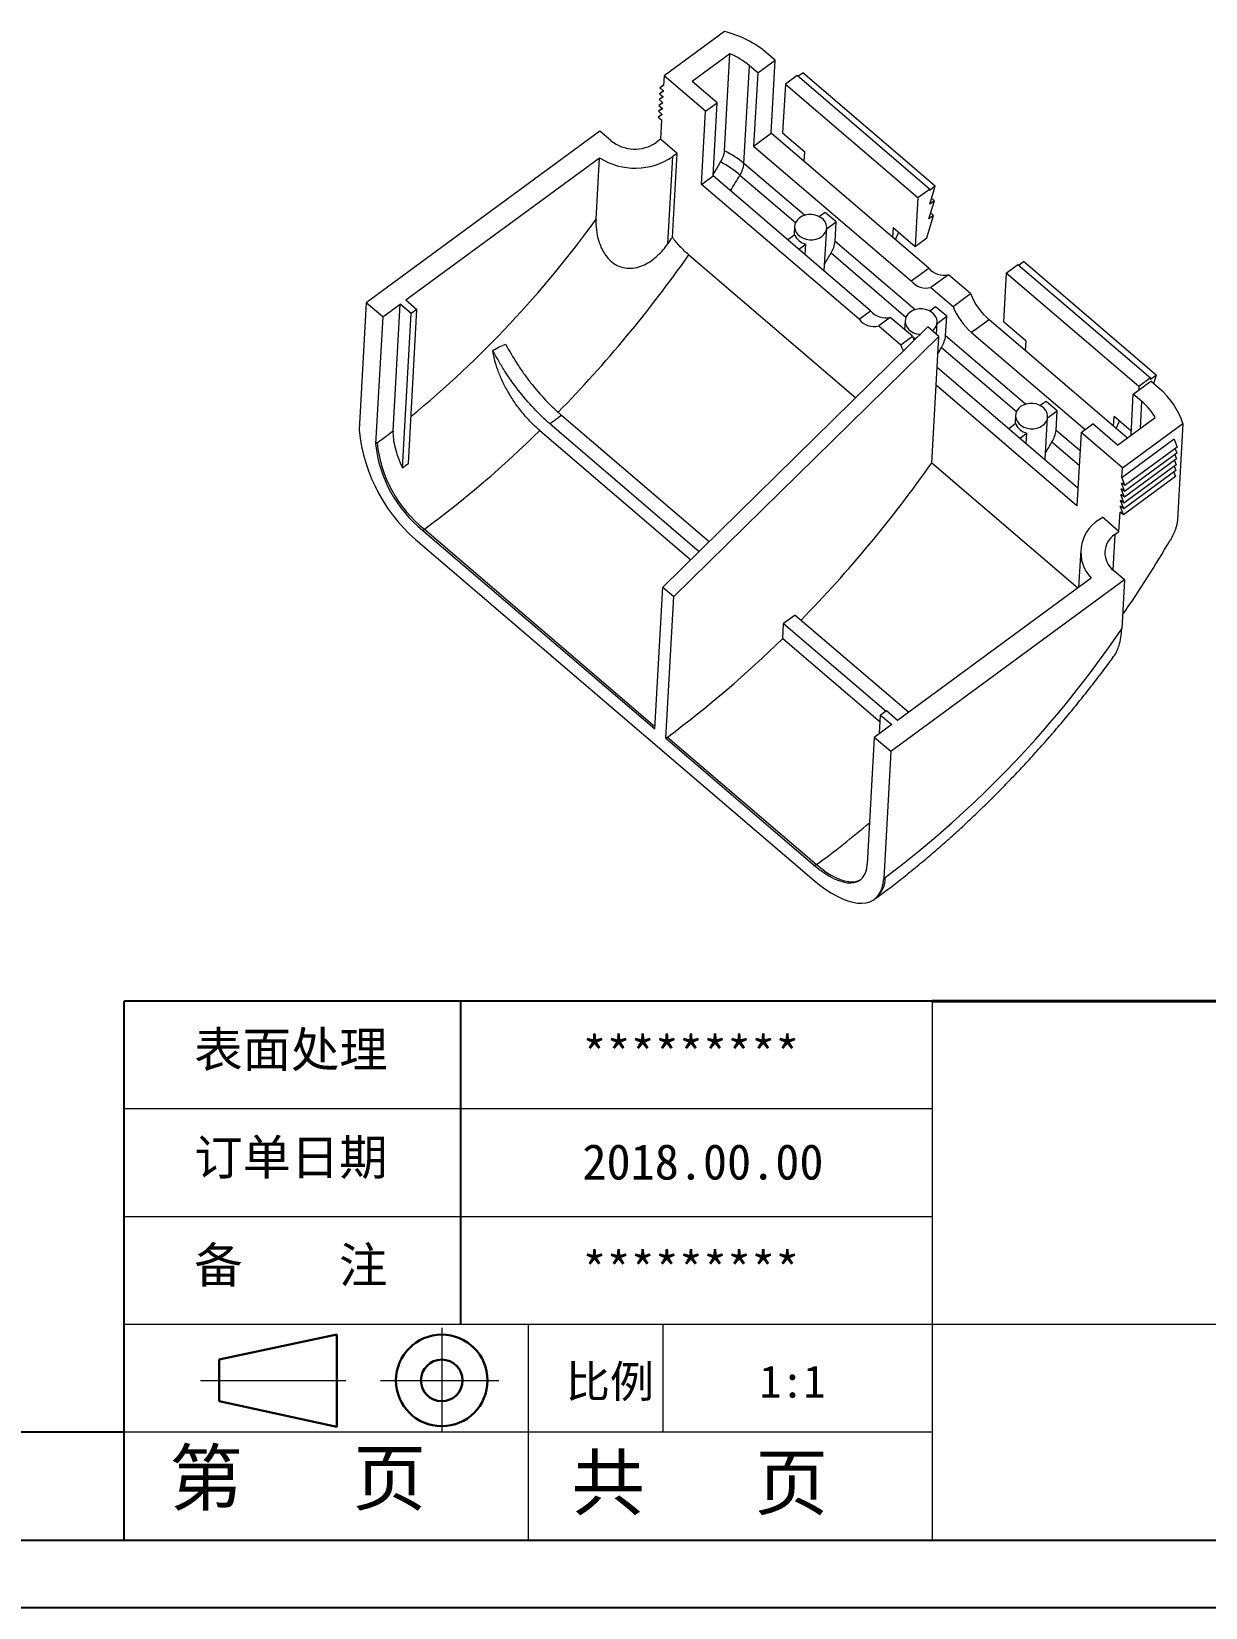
# Model space of a CAD drawing. Header units: inches. Extents: x 1531 to 2581, y 452 to 704.
# Drawn here: x 1619.2 to 1692.4, y 452.3 to 550.6 of the extents above; entities that cross this region are included whole.
import ezdxf

# ---------------------------------------------------------------- set-up
doc = ezdxf.new("R2010")
doc.units = ezdxf.units.IN
doc.header["$LTSCALE"] = 15
doc.linetypes.add('CENTER2', pattern=[28.575, 19.05, -3.175, 3.175, -3.175])
for name, color, linetype, lineweight in [('粗实线', 7, 'Continuous', 30), ('细实线', 3, 'Continuous', 9), ('细点划线', 2, 'CENTER2', 9)]:
    doc.layers.add(name, color=color, linetype=linetype, lineweight=lineweight)
doc.styles.get("Standard").update_dxf_attribs({"font": 'txt', "bigfont": 'gbcbig.shx'})

msp = doc.modelspace()

# ---------------------------------------------------------------- linework, layer by layer
at = {"color": 7, "linetype": 'Continuous', "lineweight": 15}
for p, q in [((1662.433, 550.568), (1658.671, 547.806)), ((1665.598, 548.787), (1665.082, 549.229)), ((1662.776, 549.178), (1660.428, 547.454)), ((1662.436, 543.124), (1662.776, 549.178)), ((1663.654, 542.342), (1663.996, 548.431)), ((1664.512, 547.99), (1663.996, 548.431)), ((1664.512, 547.99), (1665.598, 548.787)), ((1665.342, 544.222), (1665.598, 548.787)), ((1658.671, 547.806), (1658.636, 547.197)), ((1661.254, 545.597), (1658.671, 547.806)), ((1661.978, 546.129), (1660.428, 547.454)), ((1664.512, 547.99), (1664.256, 543.425)), ((1666.236, 547.285), (1666.065, 544.242)), ((1666.96, 547.817), (1666.236, 547.285)), ((1666.236, 547.285), (1674.503, 540.217)), ((1675.227, 540.749), (1666.96, 547.817)), ((1667.009, 547.775), (1667.318, 548.001)), ((1675.584, 540.933), (1667.318, 548.001)), ((1658.597, 546.493), (1658.371, 546.327)), ((1658.596, 546.467), (1658.371, 546.327)), ((1658.371, 546.327), (1658.578, 546.151)), ((1658.617, 546.858), (1658.392, 546.692)), ((1658.616, 546.832), (1658.392, 546.692)), ((1658.392, 546.692), (1658.598, 546.516)), ((1658.638, 547.223), (1658.412, 547.058)), ((1658.636, 547.197), (1658.412, 547.058)), ((1658.412, 547.058), (1658.619, 546.881)), ((1658.598, 546.516), (1658.596, 546.467)), ((1658.619, 546.881), (1658.616, 546.832)), ((1658.536, 545.398), (1658.31, 545.232)), ((1658.534, 545.371), (1658.31, 545.232)), ((1658.556, 545.763), (1658.33, 545.597)), ((1658.555, 545.736), (1658.33, 545.597)), ((1658.33, 545.597), (1658.537, 545.42)), ((1658.577, 546.128), (1658.351, 545.962)), ((1658.575, 546.102), (1658.351, 545.962)), ((1658.351, 545.962), (1658.557, 545.785)), ((1658.537, 545.42), (1658.534, 545.371)), ((1658.557, 545.785), (1658.555, 545.736)), ((1658.578, 546.151), (1658.575, 546.102)), ((1660.998, 541.032), (1661.254, 545.597)), ((1661.254, 545.597), (1661.978, 546.129)), ((1661.722, 541.564), (1661.978, 546.129)), ((1654.667, 544.358), (1640.09, 533.654)), ((1655.356, 543.769), (1654.667, 544.358)), ((1658.31, 545.232), (1658.516, 545.055)), ((1658.516, 545.055), (1658.449, 543.85)), ((1658.449, 543.85), (1658.182, 543.654)), ((1659.482, 542.966), (1658.449, 543.85)), ((1664.256, 543.425), (1665.342, 544.222)), ((1664.256, 543.425), (1674.085, 535.021)), ((1667.409, 542.455), (1665.342, 544.222)), ((1666.065, 544.242), (1667.443, 543.064)), ((1642.572, 533.834), (1654.641, 542.696)), ((1654.426, 538.86), (1654.641, 542.696)), ((1658.911, 537.341), (1659.216, 542.771)), ((1659.189, 537.737), (1659.482, 542.966)), ((1659.482, 542.966), (1659.216, 542.771)), ((1667.409, 542.455), (1667.443, 543.064)), ((1672.92, 537.744), (1667.409, 542.455)), ((1660.998, 541.032), (1661.722, 541.564)), ((1671.551, 533.16), (1661.722, 541.564)), ((1670.827, 532.629), (1660.998, 541.032)), ((1674.503, 540.217), (1675.227, 540.749)), ((1675.584, 540.933), (1675.222, 540.667)), ((1675.227, 540.749), (1675.222, 540.667)), ((1675.242, 539.807), (1675.584, 540.933)), ((1674.503, 540.217), (1674.332, 537.174)), ((1675.191, 538.894), (1675.533, 540.02)), ((1675.533, 540.02), (1675.242, 539.807)), ((1675.533, 540.02), (1675.353, 540.174)), ((1666.813, 538.428), (1666.782, 537.871)), ((1668.717, 539.292), (1668.354, 539.026)), ((1669.406, 538.703), (1668.717, 539.292)), ((1668.807, 538.263), (1669.406, 538.703)), ((1669.337, 537.483), (1669.406, 538.703)), ((1675.056, 537.706), (1675.482, 539.107)), ((1675.482, 539.107), (1675.191, 538.894)), ((1675.482, 539.107), (1675.302, 539.261)), ((1666.823, 537.901), (1666.383, 537.579)), ((1668.661, 535.661), (1668.81, 538.316)), ((1672.954, 538.352), (1672.92, 537.744)), ((1675.171, 535.819), (1672.92, 537.744)), ((1672.954, 538.352), (1674.332, 537.174)), ((1673.094, 537.595), (1673.282, 538.009)), ((1673.285, 538.069), (1673.282, 538.009)), ((1674.332, 537.174), (1675.056, 537.706)), ((1660.21, 536.643), (1670.625, 527.738)), ((1667.072, 536.99), (1667.512, 537.312)), ((1667.474, 536.646), (1667.512, 537.312)), ((1668.652, 535.639), (1668.652, 535.661)), ((1674.085, 535.021), (1675.171, 535.819)), ((1680.014, 535.505), (1679.843, 532.462)), ((1680.014, 535.505), (1680.738, 536.037)), ((1688.28, 528.438), (1680.014, 535.505)), ((1680.738, 536.037), (1689.004, 528.969)), ((1680.787, 535.995), (1681.095, 536.221)), ((1689.362, 529.154), (1681.095, 536.221)), ((1676.399, 535.407), (1675.312, 534.61)), ((1675.312, 534.61), (1676.69, 533.432)), ((1677.776, 534.229), (1676.399, 535.407)), ((1640.09, 533.654), (1639.647, 525.742)), ((1641.124, 532.771), (1640.09, 533.654)), ((1641.124, 532.771), (1642.21, 533.568)), ((1641.767, 525.676), (1642.21, 533.568)), ((1642.899, 532.979), (1642.21, 533.568)), ((1642.572, 533.834), (1643.261, 533.245)), ((1676.69, 533.432), (1677.776, 534.229)), ((1641.124, 532.771), (1640.68, 524.859)), ((1642.36, 523.363), (1642.899, 532.979)), ((1642.722, 523.645), (1643.261, 533.245)), ((1643.261, 533.245), (1642.899, 532.979)), ((1670.827, 532.629), (1671.551, 533.16)), ((1672.778, 532.749), (1672.054, 532.217)), ((1674.156, 531.571), (1672.778, 532.749)), ((1673.702, 532.538), (1673.671, 531.986)), ((1675.606, 533.402), (1675.243, 533.136)), ((1676.295, 532.813), (1675.606, 533.402)), ((1675.696, 532.373), (1676.295, 532.813)), ((1676.226, 531.593), (1676.295, 532.813)), ((1678.935, 532.6), (1677.849, 531.803)), ((1681.187, 530.676), (1678.935, 532.6)), ((1675.118, 532.149), (1658.588, 515.926)), ((1659.277, 515.337), (1675.807, 531.56)), ((1672.054, 532.217), (1673.432, 531.039)), ((1673.432, 531.039), (1674.156, 531.571)), ((1673.711, 532.011), (1673.673, 531.983)), ((1673.746, 531.922), (1673.711, 532.011)), ((1675.807, 531.56), (1675.118, 532.149)), ((1675.637, 528.516), (1675.807, 531.56)), ((1675.657, 531.688), (1675.698, 532.426)), ((1677.849, 531.803), (1684.924, 525.754)), ((1681.221, 531.284), (1679.843, 532.462)), ((1674.263, 531.322), (1674.314, 531.359)), ((1681.221, 531.284), (1681.187, 530.676)), ((1686.698, 525.964), (1681.187, 530.676)), ((1684.481, 522.105), (1675.698, 529.615)), ((1687.934, 527.964), (1689.02, 528.762)), ((1689.004, 528.969), (1688.28, 528.438)), ((1689, 528.888), (1689.362, 529.154)), ((1689.004, 528.969), (1689, 528.888)), ((1689.537, 528.32), (1689.02, 528.762)), ((1689.362, 529.154), (1689.197, 528.611)), ((1675.366, 523.685), (1675.637, 528.516)), ((1684.42, 521.007), (1675.637, 528.516)), ((1687.79, 525.395), (1687.934, 527.964)), ((1688.451, 527.522), (1687.934, 527.964)), ((1688.28, 528.438), (1688.267, 528.209)), ((1652.277, 526.645), (1661.487, 518.771)), ((1680.59, 526.648), (1680.559, 526.091)), ((1682.494, 527.512), (1682.132, 527.246)), ((1683.183, 526.923), (1682.494, 527.512)), ((1682.584, 526.484), (1683.183, 526.923)), ((1683.115, 525.703), (1683.183, 526.923)), ((1650.918, 525.691), (1660.334, 517.64)), ((1651.56, 526.107), (1660.86, 518.156)), ((1680.6, 526.122), (1680.161, 525.799)), ((1682.438, 523.881), (1682.587, 526.536)), ((1684.676, 525.572), (1685.4, 526.103)), ((1686.95, 524.778), (1685.4, 526.103)), ((1686.698, 525.964), (1686.732, 526.572)), ((1687.56, 525.226), (1686.698, 525.964)), ((1687.805, 525.655), (1686.732, 526.572)), ((1686.872, 525.815), (1687.06, 526.23)), ((1686.95, 524.778), (1689.298, 526.502)), ((1687.06, 526.23), (1687.063, 526.289)), ((1687.259, 523.363), (1691.021, 526.125)), ((1691.021, 526.125), (1690.685, 520.119)), ((1640.776, 524.929), (1640.68, 524.859)), ((1680.85, 525.21), (1681.289, 525.533)), ((1681.252, 524.866), (1681.289, 525.533)), ((1684.676, 525.572), (1684.42, 521.007)), ((1687.259, 523.363), (1684.676, 525.572)), ((1690.483, 525.147), (1687.225, 522.754)), ((1690.672, 524.654), (1687.414, 522.261)), ((1690.483, 525.147), (1690.672, 524.654)), ((1675.366, 523.685), (1684.483, 515.889)), ((1682.43, 523.859), (1682.43, 523.881)), ((1690.631, 523.923), (1687.373, 521.531)), ((1690.652, 524.289), (1687.393, 521.896)), ((1690.506, 523.831), (1690.611, 523.558)), ((1690.526, 524.197), (1690.631, 523.923)), ((1690.547, 524.562), (1690.652, 524.289)), ((1687.225, 522.754), (1687.259, 523.363)), ((1687.225, 522.754), (1687.414, 522.261)), ((1690.57, 522.828), (1687.311, 520.435)), ((1690.59, 523.193), (1687.332, 520.801)), ((1690.611, 523.558), (1687.352, 521.166)), ((1690.465, 523.101), (1690.57, 522.828)), ((1690.486, 523.466), (1690.59, 523.193)), ((1687.163, 521.659), (1687.166, 521.708)), ((1687.373, 521.531), (1687.166, 521.708)), ((1687.184, 522.024), (1687.187, 522.073)), ((1687.216, 522.048), (1687.184, 522.024)), ((1687.184, 522.024), (1687.373, 521.531)), ((1687.393, 521.896), (1687.187, 522.073)), ((1687.204, 522.389), (1687.207, 522.438)), ((1687.237, 522.413), (1687.204, 522.389)), ((1687.204, 522.389), (1687.393, 521.896)), ((1687.414, 522.261), (1687.207, 522.438)), ((1687.123, 520.928), (1687.125, 520.977)), ((1687.155, 520.952), (1687.123, 520.928)), ((1687.123, 520.928), (1687.311, 520.435)), ((1687.332, 520.801), (1687.125, 520.977)), ((1687.143, 521.294), (1687.146, 521.342)), ((1687.175, 521.317), (1687.143, 521.294)), ((1687.143, 521.294), (1687.332, 520.801)), ((1687.352, 521.166), (1687.146, 521.342)), ((1687.196, 521.682), (1687.163, 521.659)), ((1687.163, 521.659), (1687.352, 521.166)), ((1685.737, 520.095), (1686.004, 520.29)), ((1687.037, 519.407), (1686.004, 520.29)), ((1687.037, 519.407), (1687.105, 520.612)), ((1687.311, 520.435), (1687.105, 520.612)), ((1643.626, 519.469), (1643.722, 519.539)), ((1643.626, 519.469), (1658.093, 507.101)), ((1686.771, 519.211), (1687.037, 519.407)), ((1643.575, 518.556), (1668.03, 497.647)), ((1684.654, 518.229), (1684.524, 515.919)), ((1687.389, 516.381), (1686.7, 516.97)), ((1658.093, 507.101), (1658.588, 515.926)), ((1658.588, 515.926), (1659.277, 515.337)), ((1687.389, 516.381), (1672.812, 505.677)), ((1685.296, 516.486), (1673.227, 507.624)), ((1687.389, 516.381), (1687.218, 513.338)), ((1658.782, 506.512), (1659.277, 515.337)), ((1666.849, 514.186), (1666.125, 513.654)), ((1666.849, 514.186), (1673.925, 508.136)), ((1666.073, 512.733), (1666.125, 513.654)), ((1666.125, 513.654), (1672.512, 508.194)), ((1666.073, 512.733), (1672.153, 507.535)), ((1672.538, 508.213), (1672.176, 507.947)), ((1673.227, 507.624), (1672.538, 508.213)), ((1672.865, 507.358), (1671.779, 506.561)), ((1672.112, 506.805), (1672.176, 507.947)), ((1672.176, 507.947), (1672.865, 507.358)), ((1658.782, 506.512), (1658.877, 506.582)), ((1658.782, 506.512), (1668.082, 498.56)), ((1658.877, 506.582), (1668.177, 498.63)), ((1671.779, 506.561), (1671.335, 498.649)), ((1672.812, 505.677), (1671.779, 506.561)), ((1672.812, 505.677), (1672.368, 497.765)), ((1668.177, 498.63), (1668.082, 498.56)), ((1672.368, 497.765), (1672.464, 497.835)), ((1671.786, 496.463), (1671.882, 496.533))]:
    msp.add_line(p, q, dxfattribs=at)
at = {"color": 8, "linetype": 'Continuous', "lineweight": 15}
for p, q in [((1667.431, 539.113), (1663.654, 542.342)), ((1663.398, 541.62), (1666.868, 538.653)), ((1674.319, 533.223), (1669.337, 537.483)), ((1669.081, 536.761), (1673.757, 532.763)), ((1681.208, 527.333), (1676.226, 531.593)), ((1675.97, 530.871), (1680.645, 526.873)), ((1688.451, 527.522), (1688.355, 525.81)), ((1684.611, 524.423), (1683.115, 525.703)), ((1682.859, 524.981), (1684.561, 523.526)), ((1643.722, 519.539), (1658.101, 507.245)), ((1686.771, 519.211), (1686.648, 517.017))]:
    msp.add_line(p, q, dxfattribs=at)
for p, q in [((1675.39, 490.119), (1624.99, 490.119)), ((1624.99, 456.519), (1624.99, 490.119)), ((1645.99, 469.959), (1645.99, 490.119)), ((1624.99, 463.239), (1535.11, 463.239)), ((1535.11, 456.519), (1776.19, 456.519)), ((1530.91, 452.319), (1780.39, 452.319))]:
    msp.add_line(p, q)
at = {"color": 7, "linetype": 'Continuous', "lineweight": 15, "flags": 128}
for points in [[(1661.727, 541.653), (1661.93, 541.992), (1662.194, 542.441)], [(1667.122, 538.961), (1666.987, 538.837), (1666.887, 538.693), (1666.828, 538.536), (1666.812, 538.371), (1666.84, 538.206), (1666.91, 538.048), (1667.019, 537.904), (1667.163, 537.781), (1667.336, 537.684), (1667.529, 537.617), (1667.734, 537.582), (1667.943, 537.583), (1668.146, 537.617), (1668.335, 537.685), (1668.5, 537.783), (1668.636, 537.906), (1668.735, 538.05), (1668.794, 538.208), (1668.81, 538.373), (1668.783, 538.538), (1668.713, 538.695), (1668.603, 538.839), (1668.459, 538.962), (1668.287, 539.059), (1668.094, 539.126), (1667.888, 539.161), (1667.68, 539.161), (1667.476, 539.126), (1667.288, 539.058), (1667.122, 538.961)], [(1674.011, 533.071), (1673.876, 532.947), (1673.776, 532.804), (1673.717, 532.646), (1673.701, 532.481), (1673.729, 532.316), (1673.799, 532.158), (1673.908, 532.015), (1674.052, 531.891), (1674.224, 531.794), (1674.417, 531.727), (1674.623, 531.692), (1674.652, 531.69)], [(1675.404, 531.904), (1675.524, 532.016), (1675.624, 532.16), (1675.683, 532.318), (1675.699, 532.483), (1675.672, 532.648), (1675.602, 532.805), (1675.492, 532.949), (1675.348, 533.072), (1675.176, 533.169), (1674.983, 533.237), (1674.777, 533.271), (1674.568, 533.271), (1674.365, 533.236), (1674.177, 533.168), (1674.011, 533.071)], [(1674.156, 531.571), (1674.249, 531.353), (1674.263, 531.322)], [(1673.604, 530.662), (1673.525, 530.821), (1673.432, 531.039)], [(1674.4, 531.422), (1674.278, 531.461), (1674.184, 531.501)], [(1680.9, 527.181), (1680.764, 527.057), (1680.665, 526.914), (1680.606, 526.756), (1680.59, 526.591), (1680.617, 526.426), (1680.687, 526.268), (1680.797, 526.125), (1680.941, 526.002), (1681.113, 525.904), (1681.306, 525.837), (1681.512, 525.803), (1681.721, 525.803), (1681.924, 525.838), (1682.112, 525.905), (1682.278, 526.003), (1682.413, 526.126), (1682.513, 526.27), (1682.572, 526.428), (1682.588, 526.593), (1682.56, 526.758), (1682.49, 526.915), (1682.381, 527.059), (1682.237, 527.182), (1682.065, 527.279), (1681.871, 527.347), (1681.666, 527.381), (1681.457, 527.381), (1681.254, 527.346), (1681.066, 527.278), (1680.9, 527.181)], [(1668.082, 498.56), (1668.386, 498.314), (1668.689, 498.096), (1668.988, 497.909), (1669.28, 497.754), (1669.561, 497.634), (1669.83, 497.549), (1670.083, 497.501), (1670.319, 497.488), (1670.534, 497.513), (1670.727, 497.574), (1670.897, 497.671), (1671.04, 497.802), (1671.157, 497.968), (1671.246, 498.165), (1671.305, 498.393), (1671.335, 498.649)], [(1668.03, 497.647), (1668.391, 497.353), (1668.751, 497.089), (1669.107, 496.857), (1669.456, 496.659), (1669.796, 496.496), (1670.124, 496.37), (1670.438, 496.281), (1670.735, 496.23), (1671.013, 496.218), (1671.27, 496.245), (1671.504, 496.31), (1671.712, 496.413), (1671.895, 496.553), (1672.049, 496.729), (1672.175, 496.94), (1672.27, 497.185), (1672.335, 497.46), (1672.368, 497.765)]]:
    msp.add_lwpolyline(points, dxfattribs=at)
at = {"color": 8, "linetype": 'Continuous', "lineweight": 15, "flags": 128}
msp.add_lwpolyline([(1668.177, 498.63), (1668.482, 498.384), (1668.785, 498.166), (1669.084, 497.979), (1669.375, 497.825), (1669.657, 497.704), (1669.925, 497.619), (1670.179, 497.571), (1670.414, 497.558), (1670.63, 497.583), (1670.823, 497.644), (1670.945, 497.709)], dxfattribs=at)
at = {"color": 7, "linetype": 'Continuous', "lineweight": 15}
for centre, radius, start, end in [((1660.868, 544.186), 6.571, 50.11941, 76.22426), ((1660.96, 544.842), 4.701, 49.77692, 67.27508), ((1656.846, 545.597), 2.358, 230.82576, 304.52822), ((1656.871, 546.218), 4.169, 237.65259, 304.22064), ((1661.941, 542.544), 1.725, 327.62073, 353.27886), ((1598.515, 579.954), 73.916, 324.79466, 325.16993), ((1667.696, 538.226), 0.932, 200.37283, 258.5667), ((1667.625, 537.685), 1.725, 327.62073, 353.27886), ((1612.717, 569.496), 65.181, 329.16611, 329.85258), ((1676.106, 536.571), 1.2, 218.82602, 284.1002), ((1675.02, 535.774), 1.2, 218.82602, 284.1002), ((1681.729, 535.815), 4.259, 201.86363, 229.00773), ((1671.762, 533.381), 1.2, 218.82602, 284.1002), ((1672.486, 533.913), 1.2, 218.82602, 284.1002), ((1680.643, 535.018), 4.259, 201.86363, 229.00773), ((1674.513, 531.795), 1.725, 327.62073, 353.27886), ((1620.085, 563.326), 64.625, 329.46368, 329.8542), ((1686.534, 524.689), 4.712, 17.75346, 50.40746), ((1686.029, 524.65), 3.756, 29.53039, 49.8625), ((1650.121, 526.801), 10.527, 185.77584, 231.55596), ((1610.44, 566.232), 51.247, 306.29565, 307.68383), ((1603.693, 573.652), 67.309, 306.49173, 314.55686), ((1681.474, 526.446), 0.932, 200.37283, 258.5667), ((1681.402, 525.905), 1.725, 327.62073, 353.27886), ((1648.569, 525.672), 7.931, 185.88483, 231.44697), ((1648.665, 525.742), 7.931, 185.88483, 231.44697), ((1626.494, 557.717), 65.181, 329.16611, 329.85258), ((1611.115, 568.777), 78.495, 315.61745, 324.93855), ((1606.938, 569.431), 58.111, 307.55656, 308.0093), ((1687.041, 518.104), 2.38, 123.21663, 222.82913), ((1687.542, 518.065), 1.382, 123.95357, 232.44868), ((1628.518, 554.971), 71.506, 325.24593, 329.66814), ((1633.333, 549.851), 65.092, 306.95381, 325.8779), ((1618.848, 560.694), 67.309, 306.49173, 314.55686)]:
    msp.add_arc(centre, radius, start, end, dxfattribs=at)
at = {"color": 8, "linetype": 'Continuous', "lineweight": 15}
for centre, radius, start, end in [((1606.57, 574.629), 65.719, 328.84822, 329.84964), ((1600.867, 577.56), 66.077, 309.48877, 324.14882), ((1596.012, 581.691), 78.427, 315.61615, 324.94262), ((1631.165, 548.934), 62.453, 306.34481, 310.20569), ((1670.809, 497.794), 1.656, 310.39871, 1.43174)]:
    msp.add_arc(centre, radius, start, end, dxfattribs=at)
at = {"color": 7, "linetype": 'Continuous', "lineweight": 15}
for points, knots in [([(1662.194, 542.441), (1662.267, 542.568), (1662.325, 542.689), (1662.408, 542.923), (1662.431, 543.029), (1662.436, 543.124)], [0, 0, 0, 0, 0.5, 0.5, 1, 1, 1, 1]), ([(1654.426, 538.86), (1654.414, 538.655), (1654.42, 538.441), (1654.473, 537.988), (1654.521, 537.749), (1654.635, 537.386), (1654.68, 537.264), (1654.789, 537.018), (1654.853, 536.894), (1655.002, 536.653), (1655.088, 536.535), (1655.29, 536.31), (1655.405, 536.206), (1655.666, 536.024), (1655.814, 535.948), (1656.128, 535.842), (1656.297, 535.812), (1656.634, 535.803), (1656.806, 535.823), (1657.133, 535.901), (1657.292, 535.959), (1657.748, 536.176), (1658.018, 536.371), (1658.508, 536.822), (1658.721, 537.072), (1658.911, 537.341)], [0, 0, 0, 0, 0.125, 0.125, 0.25, 0.25, 0.3125, 0.3125, 0.375, 0.375, 0.4375, 0.4375, 0.5, 0.5, 0.5625, 0.5625, 0.625, 0.625, 0.6875, 0.6875, 0.75, 0.75, 0.875, 0.875, 1, 1, 1, 1]), ([(1660.21, 536.643), (1660.031, 536.796), (1659.855, 536.966), (1659.51, 537.336), (1659.345, 537.534), (1659.189, 537.737)], [0, 0, 0, 0, 0.5, 0.5, 1, 1, 1, 1]), ([(1650.918, 525.691), (1650.732, 525.85), (1650.546, 526.025), (1650.184, 526.399), (1650.01, 526.595), (1649.673, 527.008), (1649.509, 527.226), (1649.205, 527.668), (1649.063, 527.891), (1648.802, 528.345), (1648.681, 528.576), (1648.469, 529.028), (1648.377, 529.25), (1648.219, 529.688), (1648.153, 529.903), (1648.053, 530.312), (1648.018, 530.508), (1647.997, 530.695)], [0, 0, 0, 0, 0.125, 0.125, 0.25, 0.25, 0.375, 0.375, 0.5, 0.5, 0.625, 0.625, 0.75, 0.75, 0.875, 0.875, 1, 1, 1, 1]), ([(1651.56, 526.107), (1651.213, 526.404), (1650.874, 526.728), (1650.211, 527.429), (1649.885, 527.811), (1649.274, 528.597), (1648.988, 529.003), (1648.588, 529.632), (1648.46, 529.845), (1648.218, 530.269), (1648.104, 530.482), (1647.997, 530.695)], [0, 0, 0, 0, 0.25, 0.25, 0.5, 0.5, 0.75, 0.75, 0.875, 0.875, 1, 1, 1, 1]), ([(1648.791, 531.081), (1649.006, 530.667), (1649.244, 530.259), (1649.634, 529.656), (1649.77, 529.456), (1650.052, 529.06), (1650.199, 528.864), (1650.647, 528.295), (1650.958, 527.934), (1651.443, 527.423), (1651.609, 527.257), (1651.941, 526.94), (1652.108, 526.789), (1652.277, 526.645)], [0, 0, 0, 0, 0.25, 0.25, 0.375, 0.375, 0.5, 0.5, 0.75, 0.75, 0.875, 0.875, 1, 1, 1, 1]), ([(1652.277, 526.645), (1652.19, 526.578), (1652.102, 526.512), (1652.014, 526.445), (1651.863, 526.332), (1651.712, 526.219), (1651.56, 526.107)], [0, 0, 0, 0, 0.000368941, 0.000368941, 0.000368941, 0.001000067, 0.001000067, 0.001000067, 0.001000067]), ([(1641.767, 525.676), (1641.759, 525.521), (1641.765, 525.351), (1641.807, 524.996), (1641.842, 524.81), (1641.993, 524.222), (1642.153, 523.793), (1642.36, 523.363)], [0, 0, 0, 0, 0.25, 0.25, 0.5, 0.5, 1, 1, 1, 1]), ([(1690.685, 520.119), (1690.675, 519.944), (1690.632, 519.749), (1690.478, 519.318), (1690.371, 519.093), (1690.235, 518.86)], [0, 0, 0, 0, 0.5, 0.5, 1, 1, 1, 1]), ([(1686.701, 511.6), (1686.725, 511.631), (1686.812, 511.741), (1686.928, 511.971), (1687.064, 512.329), (1687.171, 512.777), (1687.203, 513.15), (1687.218, 513.338)], [0, 0, 0, 0, 0.0740865, 0.2669138, 0.4597615, 0.7288011, 1, 1, 1, 1]), ([(1671.882, 496.533), (1672.032, 496.644), (1672.468, 496.966), (1673.187, 497.517), (1674.037, 498.191), (1674.882, 498.886), (1675.72, 499.601), (1676.551, 500.334), (1677.375, 501.085), (1678.191, 501.854), (1678.998, 502.639), (1679.795, 503.44), (1680.582, 504.255), (1681.359, 505.085), (1682.124, 505.928), (1682.876, 506.783), (1683.616, 507.65), (1684.342, 508.527), (1685.053, 509.415), (1685.749, 510.312), (1686.3, 511.04), (1686.612, 511.471), (1686.704, 511.598)], [0, 0, 0, 0, 0.028122, 0.081594, 0.134923, 0.188116, 0.241186, 0.294148, 0.347015, 0.399798, 0.45251, 0.505161, 0.557764, 0.610329, 0.662865, 0.715384, 0.767895, 0.820409, 0.872931, 0.925472, 0.978042, 1, 1, 1, 1])]:
    msp.add_open_spline(points, degree=3, knots=knots, dxfattribs=at)
for points in [[(1663.398, 541.62), (1663.043, 541.924), (1662.641, 542.197), (1662.194, 542.441)], [(1663.654, 542.342), (1663.299, 542.645), (1662.893, 542.906), (1662.436, 543.124)], [(1647.997, 530.695), (1648.257, 530.842), (1648.52, 530.975), (1648.791, 531.081)]]:
    msp.add_open_spline(points, degree=3, dxfattribs=at)
at = {"layer": '粗实线', "color": 7, "lineweight": 40}
msp.add_line((1776.19, 490.119), (1675.39, 490.119), dxfattribs=at)
at = {"layer": '粗实线', "color": 7}
for p, q in [((1638.271, 469.33), (1630.928, 467.774)), ((1638.271, 469.33), (1638.271, 463.576)), ((1630.928, 467.774), (1630.928, 465.177)), ((1630.928, 465.177), (1638.271, 463.576))]:
    msp.add_line(p, q, dxfattribs=at)
for radius in [2.855, 1.298]:
    msp.add_circle((1644.806, 466.475), radius, dxfattribs=at)
at = {"layer": '细实线', "color": 7}
for p, q in [((1675.39, 490.119), (1675.39, 456.519)), ((1675.39, 483.399), (1624.99, 483.399)), ((1675.39, 476.679), (1624.99, 476.679)), ((1776.19, 469.959), (1624.99, 469.959)), ((1650.19, 469.959), (1650.19, 456.519)), ((1658.59, 469.959), (1658.59, 463.239)), ((1675.39, 463.239), (1624.99, 463.239))]:
    msp.add_line(p, q, dxfattribs=at)
at = {"layer": '细点划线', "color": 7}
for p, q in [((1644.806, 469.762), (1644.806, 463.239)), ((1629.758, 466.475), (1638.833, 466.475)), ((1640.988, 466.475), (1648.366, 466.475))]:
    msp.add_line(p, q, dxfattribs=at)

# ---------------------------------------------------------------- texts
at = {"char_height": 2.20999, "width": 1256.046, "attachment_point": 1}
for s, insert in [('{\\fSimHei|b0|i0|c134|p49;表面处理}', (1629.372, 488.212)), ('{\\fSimHei|b0|i0|c134|p49;*********}', (1653.578, 487.927)), ('{\\fSimHei|b0|i0|c134|p49;订单日期}', (1629.372, 481.492)), ('{\\fSimHei|b0|i0|c134|p49;2018.00.00}', (1653.578, 481.207)), ('{\\fSimHei|b0|i0|c134|p49;备    注}', (1629.372, 474.772)), ('{\\fSimHei|b0|i0|c134|p49;*********}', (1653.578, 474.487))]:
    msp.add_mtext(s, dxfattribs=dict(at, insert=insert))
at = {"layer": '细实线', "color": 7, "attachment_point": 1}
for s, insert, char_height, width in [('{\\fSimSun|b0|i0|c134|p54;比例}', (1652.542, 467.414), 2.016, 8.84961), ('{\\fSimSun|b0|i0|c134|p54;1:1}', (1664.617, 467.414), 2.016, 8.84961), ('{\\fSimSun|b0|i0|c134|p54;第   页}', (1627.817, 462.084), 3.36, 25.2), ('{\\fSimSun|b0|i0|c134|p54; 共   页}', (1650.601, 461.798), 3.36, 25.2)]:
    msp.add_mtext(s, dxfattribs=dict(at, insert=insert, char_height=char_height, width=width))

doc.saveas('drawing.dxf')
